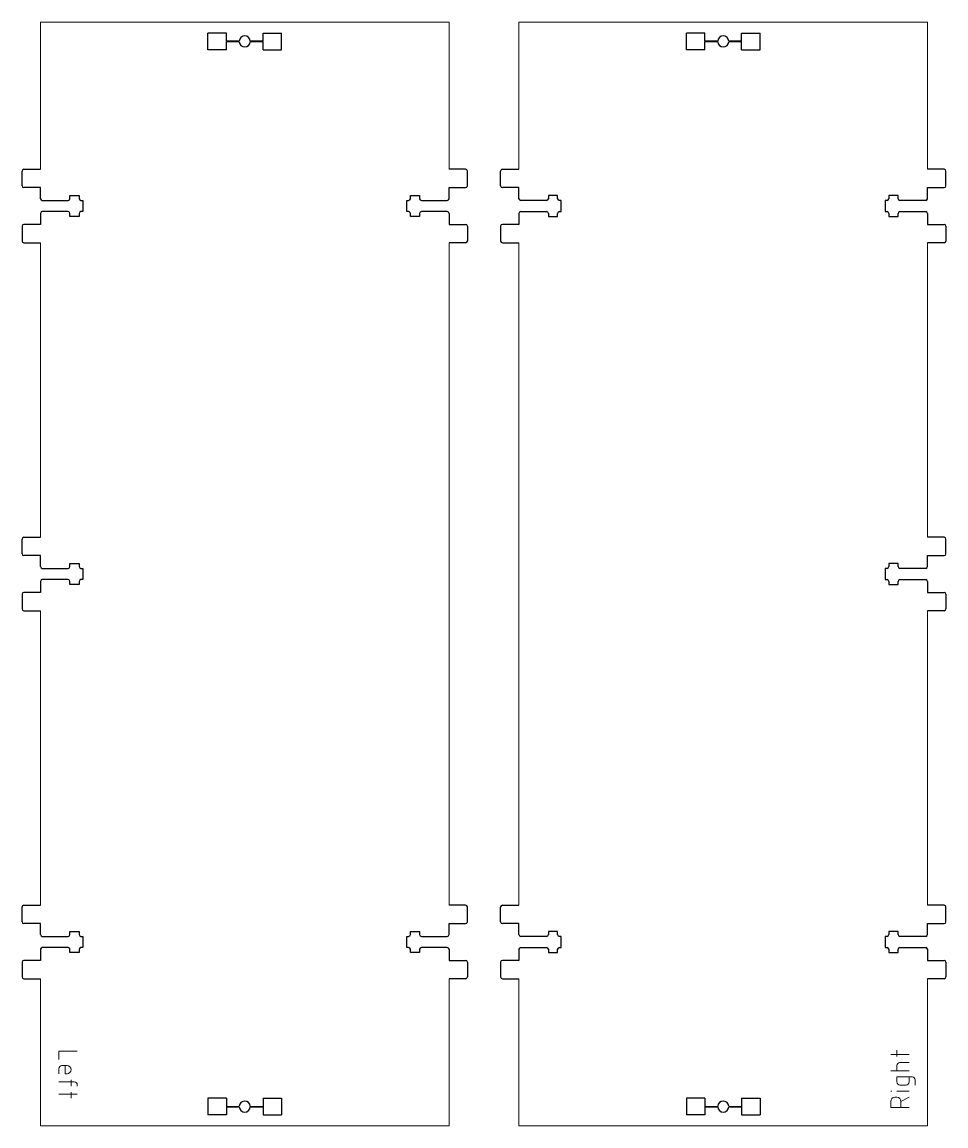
# Model space of a CAD drawing. Header units: millimetres. Extents: x 9 to 520, y 0 to 300.
# Drawn here: x 9.5 to 260.5, y 0 to 300 of the extents above; entities that cross this region are included whole.
import ezdxf

# ---------------------------------------------------------------- set-up
doc = ezdxf.new("R2010")
doc.units = ezdxf.units.MM
doc.layers.get('0').update_dxf_attribs({"linetype": 'CONTINUOUS', "lineweight": 25, "true_color": 0x000000})
for name, color, linetype, lineweight, true_color in [('Etch', 1, 'CONTINUOUS', 0, 0xff0000), ('Left', 7, 'CONTINUOUS', 0, 0x000000), ('Right', 7, 'CONTINUOUS', 0, 0x000000)]:
    doc.layers.add(name, color=color, linetype=linetype, lineweight=lineweight, true_color=true_color)

msp = doc.modelspace()

# ---------------------------------------------------------------- linework, layer by layer
for p, q in [((65, 297), (60, 297)), ((60, 292.5), (60, 297)), ((65, 294.82), (65, 297)), ((68.5, 294.82), (65, 294.82)), ((68.5, 294.67), (65, 294.67)), ((65, 292.5), (65, 294.67)), ((75, 294.82), (71.5, 294.82)), ((75, 294.67), (71.5, 294.67)), ((75, 297), (80, 297)), ((75, 294.82), (75, 297)), ((75, 292.5), (75, 294.67)), ((80, 292.5), (80, 297)), ((195, 297), (190, 297)), ((190, 292.5), (190, 297)), ((195, 294.82), (195, 297)), ((198.5, 294.82), (195, 294.82)), ((198.5, 294.67), (195, 294.67)), ((195, 292.5), (195, 294.67)), ((205, 294.82), (201.5, 294.82)), ((205, 294.67), (201.5, 294.67)), ((205, 297), (210, 297)), ((205, 294.82), (205, 297)), ((205, 292.5), (205, 294.67)), ((210, 292.5), (210, 297)), ((65, 292.5), (60, 292.5)), ((75, 292.5), (80, 292.5)), ((195, 292.5), (190, 292.5)), ((205, 292.5), (210, 292.5)), ((9.5, 255.5), (9.5, 259.5)), ((10, 260), (14.5, 260)), ((130, 260), (125.5, 260)), ((130.5, 255.5), (130.5, 259.5)), ((139.5, 255.5), (139.5, 259.5)), ((140, 260), (144.5, 260)), ((260, 260), (255.5, 260)), ((260.5, 255.5), (260.5, 259.5)), ((14.5, 255), (10, 255)), ((14.5, 252), (14.5, 255)), ((22.5, 252.86), (25, 252.86)), ((22.5, 252), (22.5, 252.86)), ((25, 252.86), (25, 252)), ((115, 252), (115, 252.86)), ((115, 252.86), (117.5, 252.86)), ((117.5, 252.86), (117.5, 252)), ((125.5, 252), (125.5, 255)), ((125.5, 255), (130, 255)), ((144.5, 255), (140, 255)), ((144.5, 252), (144.5, 255)), ((155, 252.86), (152.5, 252.86)), ((152.5, 252.86), (152.5, 252)), ((155, 252), (155, 252.86)), ((245, 252.86), (245, 252)), ((247.5, 252.86), (245, 252.86)), ((247.5, 252), (247.5, 252.86)), ((255.5, 255), (260, 255)), ((255.5, 252), (255.5, 255)), ((15, 251.5), (22, 251.5)), ((25.5, 251.5), (26, 251.5)), ((26, 251.5), (26, 248.5)), ((114, 248.5), (114, 251.5)), ((114, 251.5), (114.5, 251.5)), ((118, 251.5), (125, 251.5)), ((152, 251.5), (145, 251.5)), ((156, 251.5), (155.5, 251.5)), ((156, 248.5), (156, 251.5)), ((244, 251.5), (244, 248.5)), ((244.5, 251.5), (244, 251.5)), ((255, 251.5), (248, 251.5)), ((14.5, 248), (14.5, 245)), ((22, 248.5), (15, 248.5)), ((22.5, 247.14), (22.5, 248)), ((25, 247.14), (22.5, 247.14)), ((25, 248), (25, 247.14)), ((26, 248.5), (25.5, 248.5)), ((114.5, 248.5), (114, 248.5)), ((115, 247.14), (115, 248)), ((117.5, 247.14), (115, 247.14)), ((117.5, 248), (117.5, 247.14)), ((125, 248.5), (118, 248.5)), ((125.5, 248), (125.5, 245)), ((144.5, 248), (144.5, 245)), ((145, 248.5), (152, 248.5)), ((152.5, 248), (152.5, 247.14)), ((152.5, 247.14), (155, 247.14)), ((155, 247.14), (155, 248)), ((155.5, 248.5), (156, 248.5)), ((244, 248.5), (244.5, 248.5)), ((245, 248), (245, 247.14)), ((245, 247.14), (247.5, 247.14)), ((247.5, 247.14), (247.5, 248)), ((248, 248.5), (255, 248.5)), ((255.5, 248), (255.5, 245)), ((9.5, 244.5), (9.5, 240.5)), ((14.5, 245), (10, 245)), ((125.5, 245), (130, 245)), ((130.5, 244.5), (130.5, 240.5)), ((139.5, 244.5), (139.5, 240.5)), ((144.5, 245), (140, 245)), ((255.5, 245), (260, 245)), ((260.5, 244.5), (260.5, 240.5)), ((10, 240), (14.5, 240)), ((130, 240), (125.5, 240)), ((140, 240), (144.5, 240)), ((260, 240), (255.5, 240)), ((9.5, 155.5), (9.5, 159.5)), ((10, 160), (14.5, 160)), ((260, 160), (255.5, 160)), ((260.5, 155.5), (260.5, 159.5)), ((14.5, 155), (10, 155)), ((14.5, 152), (14.5, 155)), ((255.5, 155), (260, 155)), ((255.5, 152), (255.5, 155)), ((15, 151.5), (22, 151.5)), ((22.5, 152.86), (25, 152.86)), ((22.5, 152), (22.5, 152.86)), ((25, 152.86), (25, 152)), ((25.5, 151.5), (26, 151.5)), ((26, 151.5), (26, 148.5)), ((244, 151.5), (244, 148.5)), ((244.5, 151.5), (244, 151.5)), ((245, 152.86), (245, 152)), ((247.5, 152.86), (245, 152.86)), ((247.5, 152), (247.5, 152.86)), ((255, 151.5), (248, 151.5)), ((14.5, 148), (14.5, 145)), ((22, 148.5), (15, 148.5)), ((22.5, 147.14), (22.5, 148)), ((25, 147.14), (22.5, 147.14)), ((25, 148), (25, 147.14)), ((26, 148.5), (25.5, 148.5)), ((244, 148.5), (244.5, 148.5)), ((245, 148), (245, 147.14)), ((245, 147.14), (247.5, 147.14)), ((247.5, 147.14), (247.5, 148)), ((248, 148.5), (255, 148.5)), ((255.5, 148), (255.5, 145)), ((9.5, 144.5), (9.5, 140.5)), ((14.5, 145), (10, 145)), ((255.5, 145), (260, 145)), ((260.5, 144.5), (260.5, 140.5)), ((10, 140), (14.5, 140)), ((260, 140), (255.5, 140)), ((9.5, 55.5), (9.5, 59.5)), ((10, 60), (14.5, 60)), ((130, 60), (125.5, 60)), ((130.5, 55.5), (130.5, 59.5)), ((139.5, 55.5), (139.5, 59.5)), ((140, 60), (144.5, 60)), ((260, 60), (255.5, 60)), ((260.5, 55.5), (260.5, 59.5)), ((14.5, 55), (10, 55)), ((14.5, 52), (14.5, 55)), ((125.5, 52), (125.5, 55)), ((125.5, 55), (130, 55)), ((144.5, 55), (140, 55)), ((144.5, 52), (144.5, 55)), ((255.5, 55), (260, 55)), ((255.5, 52), (255.5, 55)), ((15, 51.5), (22, 51.5)), ((22.5, 52.86), (25, 52.86)), ((22.5, 52), (22.5, 52.86)), ((25, 52.86), (25, 52)), ((25.5, 51.5), (26, 51.5)), ((26, 51.5), (26, 48.5)), ((114, 48.5), (114, 51.5)), ((114, 51.5), (114.5, 51.5)), ((115, 52), (115, 52.86)), ((115, 52.86), (117.5, 52.86)), ((117.5, 52.86), (117.5, 52)), ((118, 51.5), (125, 51.5)), ((152, 51.5), (145, 51.5)), ((155, 52.86), (152.5, 52.86)), ((152.5, 52.86), (152.5, 52)), ((155, 52), (155, 52.86)), ((156, 51.5), (155.5, 51.5)), ((156, 48.5), (156, 51.5)), ((244, 51.5), (244, 48.5)), ((244.5, 51.5), (244, 51.5)), ((245, 52.86), (245, 52)), ((247.5, 52.86), (245, 52.86)), ((247.5, 52), (247.5, 52.86)), ((255, 51.5), (248, 51.5)), ((22, 48.5), (15, 48.5)), ((26, 48.5), (25.5, 48.5)), ((114.5, 48.5), (114, 48.5)), ((125, 48.5), (118, 48.5)), ((145, 48.5), (152, 48.5)), ((155.5, 48.5), (156, 48.5)), ((244, 48.5), (244.5, 48.5)), ((248, 48.5), (255, 48.5)), ((14.5, 48), (14.5, 45)), ((22.5, 47.14), (22.5, 48)), ((25, 47.14), (22.5, 47.14)), ((25, 48), (25, 47.14)), ((115, 47.14), (115, 48)), ((117.5, 47.14), (115, 47.14)), ((117.5, 48), (117.5, 47.14)), ((125.5, 48), (125.5, 45)), ((144.5, 48), (144.5, 45)), ((152.5, 48), (152.5, 47.14)), ((152.5, 47.14), (155, 47.14)), ((155, 47.14), (155, 48)), ((245, 48), (245, 47.14)), ((245, 47.14), (247.5, 47.14)), ((247.5, 47.14), (247.5, 48)), ((255.5, 48), (255.5, 45)), ((9.5, 44.5), (9.5, 40.5)), ((14.5, 45), (10, 45)), ((125.5, 45), (130, 45)), ((130.5, 44.5), (130.5, 40.5)), ((139.5, 44.5), (139.5, 40.5)), ((144.5, 45), (140, 45)), ((255.5, 45), (260, 45)), ((260.5, 44.5), (260.5, 40.5)), ((10, 40), (14.5, 40)), ((130, 40), (125.5, 40)), ((140, 40), (144.5, 40)), ((260, 40), (255.5, 40)), ((65, 7.5), (60, 7.5)), ((60, 7.5), (60, 3)), ((65, 7.5), (65, 5.32)), ((75, 7.5), (80, 7.5)), ((75, 7.5), (75, 5.32)), ((80, 7.5), (80, 3)), ((195, 7.5), (190, 7.5)), ((190, 7.5), (190, 3)), ((195, 7.5), (195, 5.32)), ((205, 7.5), (210, 7.5)), ((205, 7.5), (205, 5.32)), ((210, 7.5), (210, 3)), ((65, 5.32), (68.5, 5.32)), ((65, 5.17), (65, 3)), ((65, 5.17), (68.5, 5.17)), ((71.5, 5.32), (75, 5.32)), ((71.5, 5.17), (75, 5.17)), ((75, 5.17), (75, 3)), ((195, 5.32), (198.5, 5.32)), ((195, 5.17), (195, 3)), ((195, 5.17), (198.5, 5.17)), ((201.5, 5.32), (205, 5.32)), ((201.5, 5.17), (205, 5.17)), ((205, 5.17), (205, 3)), ((65, 3), (60, 3)), ((75, 3), (80, 3)), ((195, 3), (190, 3)), ((205, 3), (210, 3))]:
    msp.add_line(p, q)
for centre, radius, start, end in [((70, 294.75), 1.5, 2.866, 177.134), ((70, 294.75), 1.5, 182.866, 357.134), ((200, 294.75), 1.5, 2.866, 177.134), ((200, 294.75), 1.5, 182.866, 357.134), ((10, 259.5), 0.5, 90, 180), ((130, 259.5), 0.5, 360, 90), ((140, 259.5), 0.5, 90, 180), ((260, 259.5), 0.5, 360, 90), ((10, 255.5), 0.5, 180, 270), ((130, 255.5), 0.5, 270, 360), ((140, 255.5), 0.5, 180, 270), ((260, 255.5), 0.5, 270, 360), ((15, 252), 0.5, 180, 270), ((22, 252), 0.5, 270, 0), ((25.5, 252), 0.5, 180, 270), ((114.5, 252), 0.5, 270, 360), ((118, 252), 0.5, 180, 270), ((125, 252), 0.5, 270, 360), ((145, 252), 0.5, 180, 270), ((152, 252), 0.5, 270, 360), ((155.5, 252), 0.5, 180, 270), ((244.5, 252), 0.5, 270, 360), ((248, 252), 0.5, 180, 270), ((255, 252), 0.5, 270, 360), ((15, 248), 0.5, 90, 180), ((22, 248), 0.5, 0, 90), ((25.5, 248), 0.5, 90, 180), ((114.5, 248), 0.5, 360, 90), ((118, 248), 0.5, 90, 180), ((125, 248), 0.5, 0, 90), ((145, 248), 0.5, 90, 180), ((152, 248), 0.5, 360, 90), ((155.5, 248), 0.5, 90, 180), ((244.5, 248), 0.5, 0, 90), ((248, 248), 0.5, 90, 180), ((255, 248), 0.5, 0, 90), ((10, 244.5), 0.5, 90, 180), ((130, 244.5), 0.5, 360, 90), ((140, 244.5), 0.5, 90, 180), ((260, 244.5), 0.5, 360, 90), ((10, 240.5), 0.5, 180, 270), ((130, 240.5), 0.5, 270, 360), ((140, 240.5), 0.5, 180, 270), ((260, 240.5), 0.5, 270, 360), ((10, 159.5), 0.5, 90, 180), ((260, 159.5), 0.5, 360, 90), ((10, 155.5), 0.5, 180, 270), ((260, 155.5), 0.5, 270, 360), ((15, 152), 0.5, 180, 270), ((22, 152), 0.5, 270, 0), ((25.5, 152), 0.5, 180, 270), ((244.5, 152), 0.5, 270, 360), ((248, 152), 0.5, 180, 270), ((255, 152), 0.5, 270, 360), ((15, 148), 0.5, 90, 180), ((22, 148), 0.5, 0, 90), ((25.5, 148), 0.5, 90, 180), ((244.5, 148), 0.5, 0, 90), ((248, 148), 0.5, 90, 180), ((255, 148), 0.5, 0, 90), ((10, 144.5), 0.5, 90, 180), ((260, 144.5), 0.5, 360, 90), ((10, 140.5), 0.5, 180, 270), ((260, 140.5), 0.5, 270, 360), ((10, 59.5), 0.5, 90, 180), ((130, 59.5), 0.5, 360, 90), ((140, 59.5), 0.5, 90, 180), ((260, 59.5), 0.5, 360, 90), ((10, 55.5), 0.5, 180, 270), ((130, 55.5), 0.5, 270, 360), ((140, 55.5), 0.5, 180, 270), ((260, 55.5), 0.5, 270, 360), ((15, 52), 0.5, 180, 270), ((22, 52), 0.5, 270, 0), ((25.5, 52), 0.5, 180, 270), ((114.5, 52), 0.5, 270, 360), ((118, 52), 0.5, 180, 270), ((125, 52), 0.5, 270, 360), ((145, 52), 0.5, 180, 270), ((152, 52), 0.5, 270, 360), ((155.5, 52), 0.5, 180, 270), ((244.5, 52), 0.5, 270, 360), ((248, 52), 0.5, 180, 270), ((255, 52), 0.5, 270, 360), ((15, 48), 0.5, 90, 180), ((22, 48), 0.5, 0, 90), ((25.5, 48), 0.5, 90, 180), ((114.5, 48), 0.5, 360, 90), ((118, 48), 0.5, 90, 180), ((125, 48), 0.5, 0, 90), ((145, 48), 0.5, 90, 180), ((152, 48), 0.5, 360, 90), ((155.5, 48), 0.5, 90, 180), ((244.5, 48), 0.5, 0, 90), ((248, 48), 0.5, 90, 180), ((255, 48), 0.5, 0, 90), ((10, 44.5), 0.5, 90, 180), ((130, 44.5), 0.5, 360, 90), ((140, 44.5), 0.5, 90, 180), ((260, 44.5), 0.5, 360, 90), ((10, 40.5), 0.5, 180, 270), ((130, 40.5), 0.5, 270, 360), ((140, 40.5), 0.5, 180, 270), ((260, 40.5), 0.5, 270, 360), ((70, 5.25), 1.5, 2.866, 177.134), ((200, 5.25), 1.5, 2.866, 177.134), ((70, 5.25), 1.5, 182.866, 357.134), ((200, 5.25), 1.5, 182.866, 357.134)]:
    msp.add_arc(centre, radius, start, end)
at = {"layer": 'Etch'}
for p, q in [((24.5, 20.28), (19.5, 20.28)), ((19.5, 20.28), (19.5, 18.06)), ((245.5, 19.44), (250.5, 19.44)), ((247.17, 18.89), (247.17, 20.56)), ((19.5, 15.56), (19.5, 14.17)), ((21.72, 16.39), (20.33, 16.39)), ((21.17, 16.39), (21.17, 14.17)), ((245.5, 15), (250.5, 15)), ((247.17, 15), (247.17, 16.39)), ((248, 17.22), (250.5, 17.22)), ((21.17, 14.17), (21.72, 14.17)), ((22.83, 12.5), (22.83, 10.83)), ((251.33, 13.33), (247.17, 13.33)), ((247.17, 13.33), (247.17, 11.94)), ((250.5, 11.94), (250.5, 13.33)), ((252.17, 11.11), (252.17, 12.5)), ((19.5, 11.94), (23.67, 11.94)), ((22.83, 9.17), (22.83, 7.5)), ((24.5, 11.11), (24.5, 10.83)), ((245.78, 9.44), (245.5, 9.44)), ((250.5, 9.44), (247.17, 9.44)), ((248, 11.11), (249.67, 11.11)), ((24.5, 8.61), (19.5, 8.61)), ((245.5, 5), (245.5, 6.67)), ((246.61, 7.78), (247.17, 7.78)), ((248.28, 6.67), (250.5, 7.78)), ((248.28, 6.67), (248.28, 5)), ((250.5, 5), (245.5, 5))]:
    msp.add_line(p, q, dxfattribs=at)
for centre, radius, start, end in [((20.33, 15.56), 0.833, 90, 180), ((21.72, 15.28), 1.11, 270, 90), ((248, 16.39), 0.833, 90, 180), ((251.33, 12.5), 0.833, 360, 90), ((23.67, 11.11), 0.833, 360, 90), ((248, 11.94), 0.833, 180, 270), ((249.67, 11.94), 0.833, 270, 360), ((246.61, 6.67), 1.11, 90, 180), ((247.17, 6.67), 1.11, 360, 90)]:
    msp.add_arc(centre, radius, start, end, dxfattribs=at)
at = {"layer": 'Left'}
for p, q in [((14.5, 300), (14.5, 260)), ((14.5, 300), (125.5, 300)), ((125.5, 300), (125.5, 260)), ((14.5, 240), (14.5, 160)), ((125.5, 240), (125.5, 60)), ((14.5, 140), (14.5, 60)), ((14.5, 40), (14.5, 0)), ((125.5, 40), (125.5, 0)), ((125.5, 0), (14.5, 0))]:
    msp.add_line(p, q, dxfattribs=at)
at = {"layer": 'Right'}
for p, q in [((144.5, 300), (144.5, 260)), ((255.5, 300), (144.5, 300)), ((255.5, 300), (255.5, 260)), ((144.5, 240), (144.5, 60)), ((255.5, 240), (255.5, 160)), ((255.5, 140), (255.5, 60)), ((144.5, 40), (144.5, 0)), ((255.5, 40), (255.5, 0)), ((144.5, 0), (255.5, 0))]:
    msp.add_line(p, q, dxfattribs=at)

doc.saveas('drawing.dxf')
